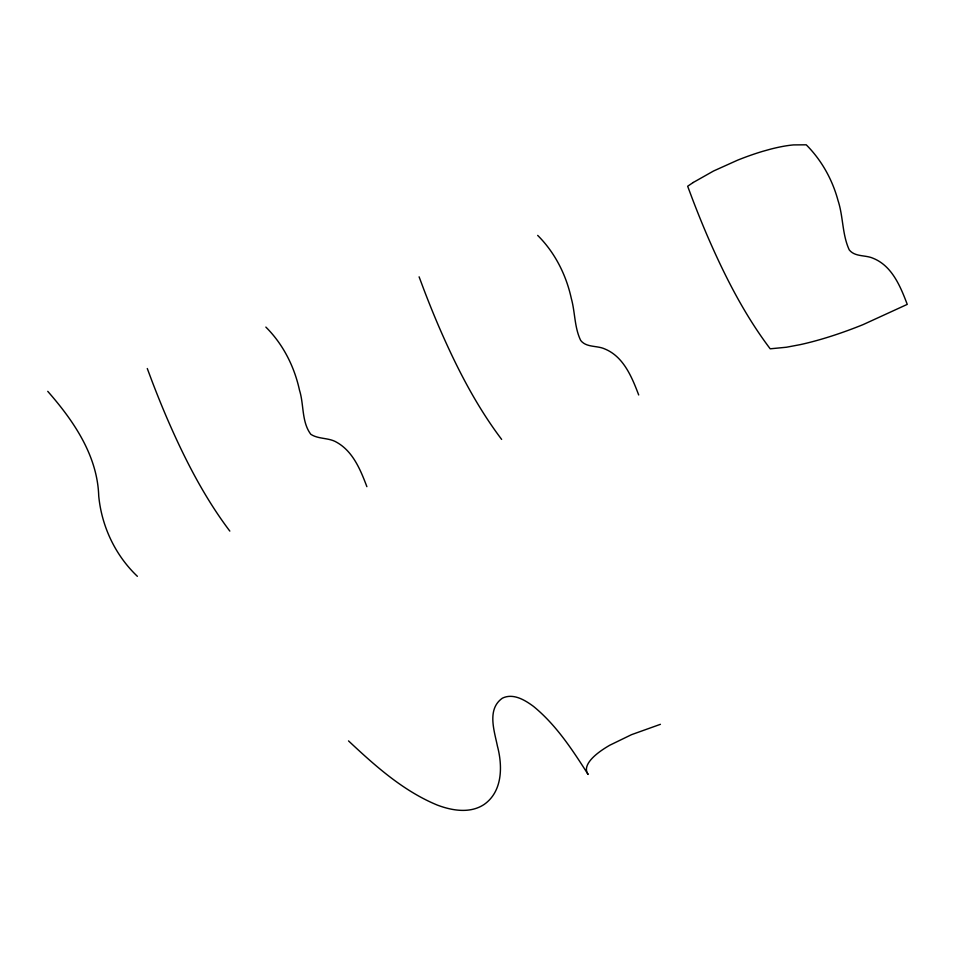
<?xml version="1.0" encoding="UTF-8"?>
<svg xmlns="http://www.w3.org/2000/svg" width="955" height="955" viewBox="0 0 955 955"><rect width="100%" height="100%" fill="white"/><g stroke="black" fill="none" stroke-linecap="round" stroke-linejoin="round"><path stroke-width="1.43" d="M660.418 724.32L631.506 734.67L609.791 745.222A41.925 11.687 -24.5 0 0 595.18 755.393C590.166 759.81 583.135 767.605 588.113 774.433C572.475 749.95 556.24 724.976 533.511 706.413C524.928 700.039 513.157 692.876 502.366 698.189C486.728 709.207 494.296 730.73 497.412 746.07C502.652 765.862 502.748 791.253 484.269 804.361C470.242 813.791 452.061 810.688 437.211 805.041C403.106 790.931 375.124 765.838 348.527 740.901M137.377 576.319C115.233 555.285 101.6 526.265 98.723 495.943C97.422 455.475 73.547 420.737 47.75 391.347M537.677 235.396C554.891 252.502 566.184 274.885 571.317 298.485C575.173 312.285 574.373 327.446 580.7 340.469C586.442 347.775 597.042 345.352 604.766 348.945C623.603 356.609 631.983 377.285 638.692 394.964M265.86 327.088C283.074 344.182 294.367 366.577 299.488 390.177C304.048 404.55 301.494 421.859 310.805 434.298C318.612 439.443 328.974 437.45 336.972 442.452C353.123 451.667 360.596 470.099 366.875 486.656M501.638 439.396C475.542 404.872 455.905 365.992 438.775 326.395A159.855 22.86 70.4 0 1 423.96 289.783L419.102 276.831M229.821 531.087C203.725 496.564 184.088 457.684 166.958 418.087A159.855 22.86 70.4 0 1 152.143 381.475L147.285 368.523M693.199 182.501L687.66 186.249L692.518 199.201A159.855 22.86 70.4 0 0 707.333 235.813C724.463 275.41 744.1 314.291 770.196 348.814L786.407 347.238L800.111 344.66A143.369 39.967 -24.5 0 0 863.117 324.605L907.25 304.382C900.541 286.691 892.161 266.027 873.312 258.363C865.6 254.77 855 257.193 849.246 249.888C842.119 234.453 843.337 216.57 838.013 200.49C832.39 179.612 821.551 160.13 806.235 144.814L793.533 144.909A90.988 25.367 -24.5 0 0 770.804 149.087L762.615 151.368A93.411 26.036 -24.5 0 0 737.511 160.213L713.528 171.017L693.199 182.501"/></g></svg>
